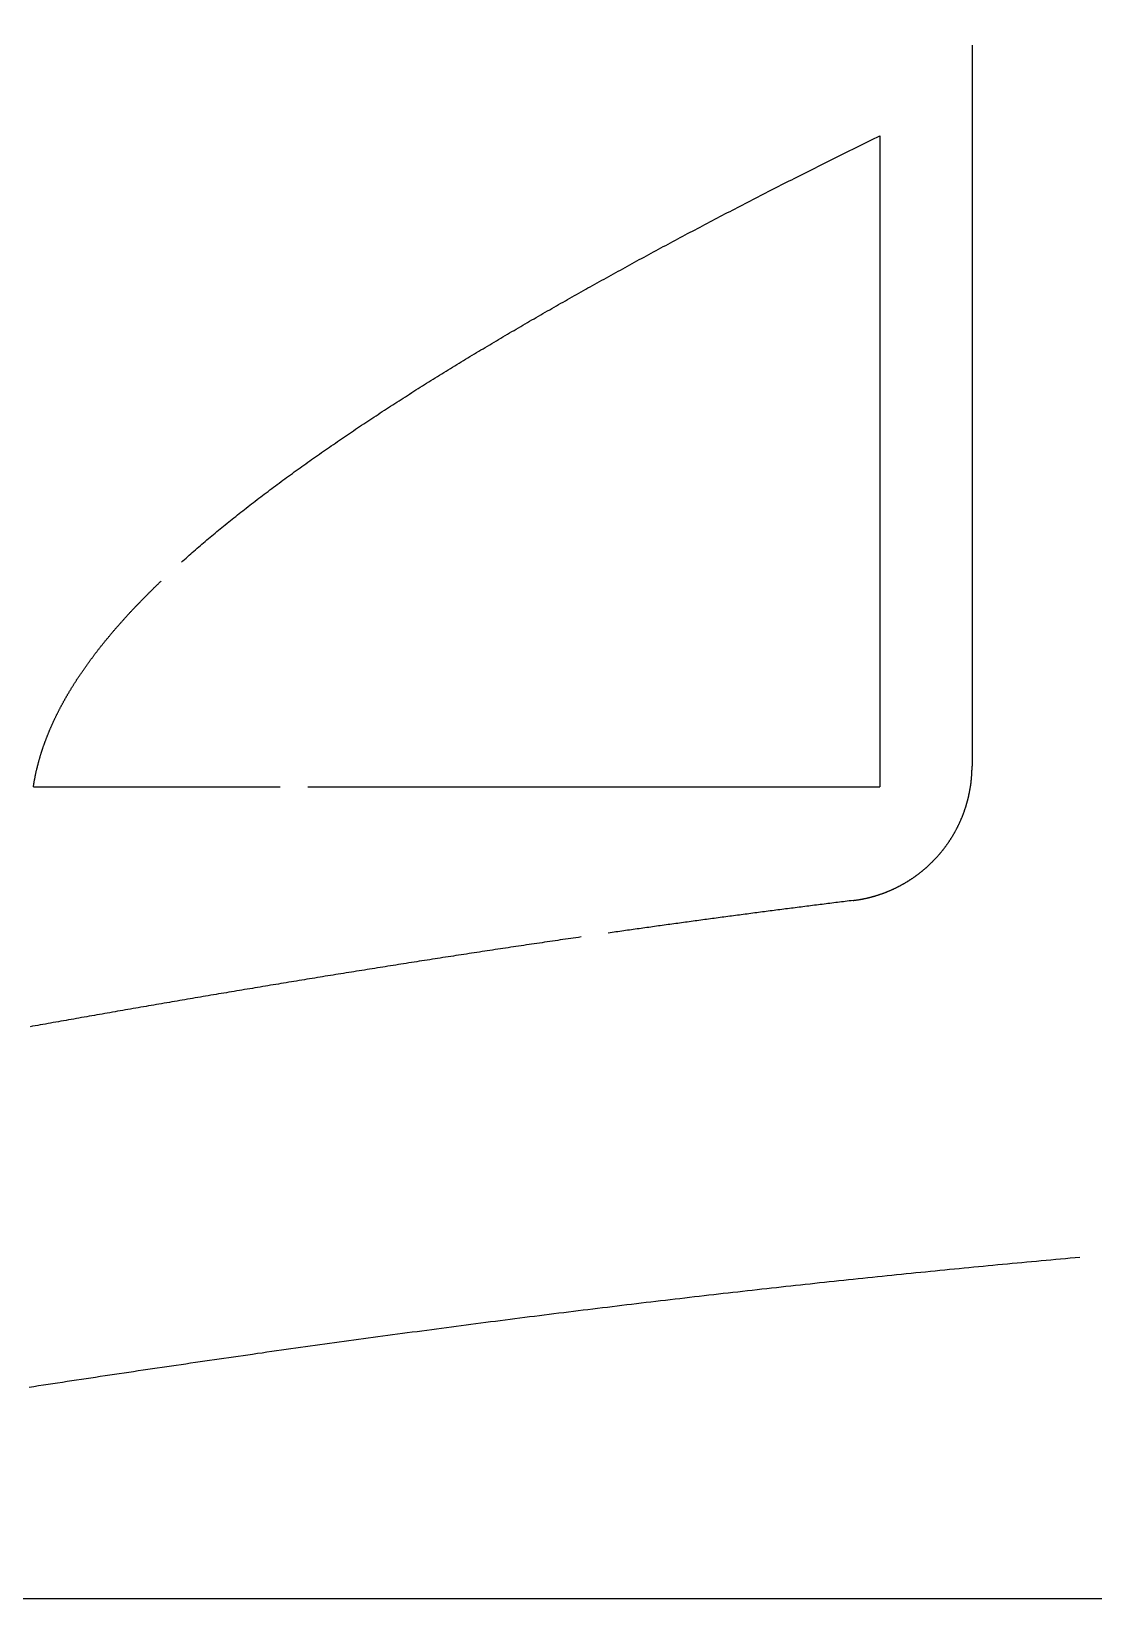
# Model space of a CAD drawing. Extents: x -234 to 666, y 203 to 303.
# Drawn here: x 230.7 to 269.4, y 203.5 to 260.6 of the extents above; entities that cross this region are included whole.
import ezdxf

# ---------------------------------------------------------------- set-up
doc = ezdxf.new("R2010")
doc.units = 0
doc.layers.get('0').update_dxf_attribs({"linetype": 'CONTINUOUS'})
doc.layers.add('90X10', color=1, linetype='CONTINUOUS')

msp = doc.modelspace()

# ---------------------------------------------------------------- linework, layer by layer
for p, q in [((265.01156, 260.13098), (265.01156, 233.84606)), ((261.64703, 256.8168), (261.64703, 233.08236)), ((230.80141, 233.08236), (239.80141, 233.08236)), ((240.80141, 233.08236), (261.64703, 233.08236))]:
    msp.add_line(p, q)
for points in [[(236.196, 241.276, 0), (236.253, 241.326, 0), (236.309, 241.377, 0), (236.366, 241.428, 0), (236.423, 241.478, 0), (236.48, 241.529, 0), (236.538, 241.58, 0), (236.595, 241.631, 0), (236.653, 241.681, 0), (236.712, 241.732, 0), (236.77, 241.783, 0), (236.829, 241.833, 0), (236.888, 241.884, 0), (236.947, 241.935, 0), (237.006, 241.986, 0), (237.066, 242.036, 0), (237.126, 242.087, 0), (237.186, 242.138, 0), (237.246, 242.188, 0), (237.306, 242.239, 0), (237.367, 242.29, 0), (237.428, 242.341, 0), (237.489, 242.391, 0), (237.551, 242.442, 0), (237.612, 242.493, 0), (237.674, 242.543, 0), (237.736, 242.594, 0), (237.798, 242.645, 0), (237.861, 242.696, 0), (237.923, 242.746, 0), (237.986, 242.797, 0), (238.049, 242.848, 0), (238.113, 242.898, 0), (238.176, 242.949, 0), (238.24, 243, 0), (238.304, 243.05, 0), (238.368, 243.101, 0), (238.432, 243.152, 0), (238.497, 243.202, 0), (238.561, 243.253, 0), (238.626, 243.304, 0), (238.691, 243.354, 0), (238.757, 243.405, 0), (238.822, 243.456, 0), (238.888, 243.506, 0), (238.954, 243.557, 0), (239.02, 243.607, 0), (239.086, 243.658, 0), (239.153, 243.709, 0), (239.219, 243.759, 0), (239.286, 243.81, 0), (239.353, 243.86, 0), (239.42, 243.911, 0), (239.488, 243.961, 0), (239.555, 244.012, 0), (239.623, 244.062, 0), (239.691, 244.113, 0), (239.759, 244.164, 0), (239.827, 244.214, 0), (239.896, 244.264, 0), (239.964, 244.315, 0), (240.033, 244.365, 0), (240.102, 244.416, 0), (240.171, 244.466, 0), (240.241, 244.517, 0), (240.31, 244.567, 0), (240.38, 244.617, 0), (240.45, 244.668, 0), (240.52, 244.718, 0), (240.59, 244.769, 0), (240.66, 244.819, 0), (240.731, 244.869, 0), (240.801, 244.92, 0), (240.872, 244.97, 0), (240.943, 245.02, 0), (241.014, 245.07, 0), (241.085, 245.121, 0), (241.157, 245.171, 0), (241.229, 245.221, 0), (241.3, 245.271, 0), (241.372, 245.321, 0), (241.444, 245.372, 0), (241.516, 245.422, 0), (241.589, 245.472, 0), (241.661, 245.522, 0), (241.734, 245.572, 0), (241.807, 245.622, 0), (241.88, 245.672, 0), (241.953, 245.722, 0), (242.026, 245.772, 0), (242.099, 245.822, 0), (242.173, 245.872, 0), (242.246, 245.922, 0), (242.32, 245.972, 0), (242.394, 246.022, 0), (242.468, 246.072, 0), (242.542, 246.122, 0), (242.617, 246.171, 0), (242.691, 246.221, 0), (242.766, 246.271, 0), (242.84, 246.321, 0), (242.915, 246.37, 0), (242.99, 246.42, 0), (243.065, 246.47, 0), (243.14, 246.52, 0), (243.216, 246.569, 0), (243.291, 246.619, 0), (243.367, 246.668, 0), (243.442, 246.718, 0), (243.518, 246.768, 0), (243.594, 246.817, 0), (243.67, 246.867, 0), (243.746, 246.916, 0), (243.823, 246.965, 0), (243.899, 247.015, 0), (243.975, 247.064, 0), (244.052, 247.114, 0), (244.129, 247.163, 0), (244.206, 247.212, 0), (244.282, 247.262, 0), (244.359, 247.311, 0), (244.437, 247.36, 0), (244.514, 247.409, 0), (244.591, 247.458, 0), (244.669, 247.507, 0), (244.746, 247.557, 0), (244.824, 247.606, 0), (244.902, 247.655, 0), (244.979, 247.704, 0), (245.057, 247.753, 0), (245.135, 247.802, 0), (245.213, 247.85, 0), (245.292, 247.899, 0), (245.37, 247.948, 0), (245.448, 247.997, 0), (245.527, 248.046, 0), (245.605, 248.095, 0), (245.684, 248.143, 0), (245.763, 248.192, 0), (245.841, 248.241, 0), (245.92, 248.289, 0), (245.999, 248.338, 0), (246.078, 248.386, 0), (246.158, 248.435, 0), (246.237, 248.483, 0), (246.316, 248.532, 0), (246.395, 248.58, 0), (246.475, 248.628, 0), (246.554, 248.677, 0), (246.634, 248.725, 0), (246.714, 248.773, 0), (246.793, 248.822, 0), (246.873, 248.87, 0), (246.953, 248.918, 0), (247.033, 248.966, 0), (247.113, 249.014, 0), (247.193, 249.062, 0), (247.273, 249.11, 0), (247.353, 249.158, 0), (247.433, 249.206, 0), (247.514, 249.254, 0), (247.594, 249.302, 0), (247.675, 249.349, 0), (247.755, 249.397, 0), (247.836, 249.445, 0), (247.916, 249.492, 0), (247.997, 249.54, 0), (248.077, 249.588, 0), (248.158, 249.635, 0), (248.239, 249.683, 0), (248.32, 249.73, 0), (248.401, 249.778, 0), (248.481, 249.825, 0), (248.562, 249.872, 0), (248.643, 249.919, 0), (248.724, 249.967, 0), (248.806, 250.014, 0), (248.887, 250.061, 0), (248.968, 250.108, 0), (249.049, 250.155, 0), (249.13, 250.202, 0), (249.212, 250.249, 0), (249.293, 250.296, 0), (249.374, 250.343, 0), (249.456, 250.39, 0), (249.537, 250.437, 0), (249.618, 250.483, 0), (249.7, 250.53, 0), (249.781, 250.577, 0), (249.863, 250.623, 0), (249.944, 250.67, 0), (250.026, 250.716, 0), (250.107, 250.763, 0), (250.189, 250.809, 0), (250.271, 250.855, 0), (250.353, 250.902, 0), (250.435, 250.948, 0), (250.517, 250.995, 0), (250.599, 251.041, 0), (250.682, 251.088, 0), (250.765, 251.134, 0), (250.847, 251.181, 0), (250.93, 251.228, 0), (251.014, 251.274, 0), (251.097, 251.321, 0), (251.18, 251.368, 0), (251.264, 251.414, 0), (251.348, 251.461, 0), (251.432, 251.508, 0), (251.516, 251.555, 0), (251.6, 251.602, 0), (251.685, 251.649, 0), (251.769, 251.695, 0), (251.854, 251.742, 0), (251.939, 251.789, 0), (252.024, 251.836, 0), (252.109, 251.883, 0), (252.195, 251.93, 0), (252.28, 251.977, 0), (252.366, 252.025, 0), (252.452, 252.072, 0), (252.538, 252.119, 0), (252.624, 252.166, 0), (252.71, 252.213, 0), (252.797, 252.26, 0), (252.883, 252.308, 0), (252.97, 252.355, 0), (253.057, 252.402, 0), (253.144, 252.449, 0), (253.231, 252.497, 0), (253.319, 252.544, 0), (253.406, 252.591, 0), (253.494, 252.639, 0), (253.582, 252.686, 0), (253.67, 252.734, 0), (253.758, 252.781, 0), (253.846, 252.828, 0), (253.934, 252.876, 0), (254.023, 252.923, 0), (254.112, 252.971, 0), (254.201, 253.019, 0), (254.29, 253.066, 0), (254.379, 253.114, 0), (254.468, 253.161, 0), (254.557, 253.209, 0), (254.647, 253.257, 0), (254.737, 253.304, 0), (254.826, 253.352, 0), (254.916, 253.4, 0), (255.007, 253.447, 0), (255.097, 253.495, 0), (255.187, 253.543, 0), (255.278, 253.591, 0), (255.369, 253.638, 0), (255.459, 253.686, 0), (255.55, 253.734, 0), (255.642, 253.782, 0), (255.733, 253.83, 0), (255.824, 253.877, 0), (255.916, 253.925, 0), (256.007, 253.973, 0), (256.099, 254.021, 0), (256.191, 254.069, 0), (256.283, 254.117, 0), (256.376, 254.165, 0), (256.468, 254.213, 0), (256.56, 254.261, 0), (256.653, 254.309, 0), (256.746, 254.357, 0), (256.839, 254.405, 0), (256.932, 254.453, 0), (257.025, 254.501, 0), (257.118, 254.549, 0), (257.212, 254.597, 0), (257.305, 254.645, 0), (257.399, 254.693, 0), (257.493, 254.741, 0), (257.587, 254.789, 0), (257.681, 254.838, 0), (257.775, 254.886, 0), (257.869, 254.934, 0), (257.964, 254.982, 0), (258.059, 255.03, 0), (258.153, 255.078, 0), (258.248, 255.127, 0), (258.343, 255.175, 0), (258.438, 255.223, 0), (258.534, 255.271, 0), (258.629, 255.319, 0), (258.725, 255.368, 0), (258.82, 255.416, 0), (258.916, 255.464, 0), (259.012, 255.512, 0), (259.108, 255.561, 0), (259.204, 255.609, 0), (259.3, 255.657, 0), (259.397, 255.705, 0), (259.493, 255.754, 0), (259.59, 255.802, 0), (259.687, 255.85, 0), (259.783, 255.898, 0), (259.881, 255.947, 0), (259.978, 255.995, 0), (260.075, 256.043, 0), (260.172, 256.092, 0), (260.27, 256.14, 0), (260.367, 256.188, 0), (260.465, 256.237, 0), (260.563, 256.285, 0), (260.661, 256.333, 0), (260.759, 256.382, 0), (260.857, 256.43, 0), (260.956, 256.478, 0), (261.054, 256.527, 0), (261.153, 256.575, 0), (261.251, 256.623, 0), (261.35, 256.672, 0), (261.449, 256.72, 0), (261.548, 256.768, 0), (261.647, 256.817, 0)], [(230.801, 233.082, 0), (230.804, 233.101, 0), (230.808, 233.121, 0), (230.811, 233.14, 0), (230.814, 233.159, 0), (230.817, 233.178, 0), (230.82, 233.197, 0), (230.823, 233.217, 0), (230.826, 233.236, 0), (230.83, 233.255, 0), (230.833, 233.274, 0), (230.837, 233.294, 0), (230.84, 233.313, 0), (230.844, 233.332, 0), (230.847, 233.351, 0), (230.851, 233.371, 0), (230.854, 233.39, 0), (230.858, 233.409, 0), (230.862, 233.428, 0), (230.866, 233.447, 0), (230.869, 233.466, 0), (230.873, 233.486, 0), (230.877, 233.505, 0), (230.881, 233.524, 0), (230.885, 233.543, 0), (230.889, 233.562, 0), (230.893, 233.581, 0), (230.898, 233.6, 0), (230.902, 233.62, 0), (230.906, 233.639, 0), (230.91, 233.658, 0), (230.915, 233.677, 0), (230.919, 233.696, 0), (230.924, 233.715, 0), (230.928, 233.734, 0), (230.933, 233.753, 0), (230.937, 233.772, 0), (230.942, 233.791, 0), (230.947, 233.81, 0), (230.951, 233.829, 0), (230.956, 233.848, 0), (230.961, 233.867, 0), (230.966, 233.886, 0), (230.971, 233.905, 0), (230.976, 233.924, 0), (230.981, 233.943, 0), (230.986, 233.962, 0), (230.991, 233.981, 0), (230.996, 234, 0), (231.001, 234.019, 0), (231.006, 234.038, 0), (231.012, 234.057, 0), (231.017, 234.076, 0), (231.022, 234.095, 0), (231.028, 234.114, 0), (231.033, 234.133, 0), (231.039, 234.152, 0), (231.044, 234.171, 0), (231.05, 234.19, 0), (231.055, 234.209, 0), (231.061, 234.228, 0), (231.067, 234.246, 0), (231.073, 234.265, 0), (231.078, 234.284, 0), (231.084, 234.303, 0), (231.09, 234.322, 0), (231.096, 234.34, 0), (231.102, 234.359, 0), (231.108, 234.378, 0), (231.114, 234.397, 0), (231.12, 234.415, 0), (231.126, 234.434, 0), (231.133, 234.453, 0), (231.139, 234.472, 0), (231.145, 234.49, 0), (231.151, 234.509, 0), (231.158, 234.528, 0), (231.164, 234.546, 0), (231.17, 234.565, 0), (231.177, 234.583, 0), (231.183, 234.602, 0), (231.19, 234.621, 0), (231.197, 234.639, 0), (231.203, 234.658, 0), (231.21, 234.676, 0), (231.217, 234.695, 0), (231.223, 234.713, 0), (231.23, 234.732, 0), (231.237, 234.75, 0), (231.244, 234.769, 0), (231.251, 234.787, 0), (231.258, 234.805, 0), (231.265, 234.824, 0), (231.272, 234.842, 0), (231.279, 234.861, 0), (231.286, 234.879, 0), (231.293, 234.897, 0), (231.3, 234.916, 0), (231.307, 234.934, 0), (231.314, 234.952, 0), (231.322, 234.97, 0), (231.329, 234.989, 0), (231.336, 235.007, 0), (231.344, 235.025, 0), (231.351, 235.043, 0), (231.359, 235.062, 0), (231.366, 235.08, 0), (231.374, 235.098, 0), (231.381, 235.116, 0), (231.389, 235.134, 0), (231.396, 235.152, 0), (231.404, 235.171, 0), (231.412, 235.189, 0), (231.419, 235.207, 0), (231.427, 235.225, 0), (231.435, 235.243, 0), (231.443, 235.261, 0), (231.451, 235.279, 0), (231.459, 235.297, 0), (231.467, 235.315, 0), (231.475, 235.333, 0), (231.483, 235.351, 0), (231.491, 235.369, 0), (231.499, 235.387, 0), (231.507, 235.405, 0), (231.515, 235.423, 0), (231.523, 235.44, 0), (231.531, 235.458, 0), (231.54, 235.476, 0), (231.548, 235.494, 0), (231.556, 235.512, 0), (231.565, 235.53, 0), (231.573, 235.547, 0), (231.581, 235.565, 0), (231.59, 235.583, 0), (231.598, 235.601, 0), (231.607, 235.618, 0), (231.615, 235.636, 0), (231.624, 235.654, 0), (231.633, 235.672, 0), (231.641, 235.689, 0), (231.65, 235.707, 0), (231.659, 235.725, 0), (231.667, 235.742, 0), (231.676, 235.76, 0), (231.685, 235.777, 0), (231.694, 235.795, 0), (231.703, 235.812, 0), (231.712, 235.83, 0), (231.721, 235.848, 0), (231.73, 235.865, 0), (231.739, 235.883, 0), (231.748, 235.9, 0), (231.757, 235.918, 0), (231.766, 235.935, 0), (231.775, 235.952, 0), (231.784, 235.97, 0), (231.793, 235.987, 0), (231.802, 236.005, 0), (231.811, 236.022, 0), (231.821, 236.039, 0), (231.83, 236.057, 0), (231.839, 236.074, 0), (231.849, 236.091, 0), (231.858, 236.109, 0), (231.867, 236.126, 0), (231.877, 236.143, 0), (231.886, 236.16, 0), (231.896, 236.178, 0), (231.905, 236.195, 0), (231.915, 236.212, 0), (231.924, 236.229, 0), (231.934, 236.246, 0), (231.944, 236.264, 0), (231.953, 236.281, 0), (231.963, 236.298, 0), (231.973, 236.315, 0), (231.982, 236.332, 0), (231.992, 236.349, 0), (232.002, 236.366, 0), (232.012, 236.383, 0), (232.022, 236.4, 0), (232.032, 236.417, 0), (232.041, 236.434, 0), (232.051, 236.451, 0), (232.061, 236.468, 0), (232.071, 236.485, 0), (232.082, 236.502, 0), (232.092, 236.519, 0), (232.102, 236.537, 0), (232.112, 236.554, 0), (232.122, 236.571, 0), (232.133, 236.588, 0), (232.143, 236.605, 0), (232.153, 236.622, 0), (232.164, 236.639, 0), (232.174, 236.656, 0), (232.184, 236.673, 0), (232.195, 236.691, 0), (232.206, 236.708, 0), (232.216, 236.725, 0), (232.227, 236.742, 0), (232.237, 236.759, 0), (232.248, 236.776, 0), (232.259, 236.794, 0), (232.27, 236.811, 0), (232.281, 236.828, 0), (232.291, 236.845, 0), (232.302, 236.862, 0), (232.313, 236.88, 0), (232.324, 236.897, 0), (232.335, 236.914, 0), (232.346, 236.931, 0), (232.358, 236.948, 0), (232.369, 236.966, 0), (232.38, 236.983, 0), (232.391, 237, 0), (232.402, 237.017, 0), (232.414, 237.035, 0), (232.425, 237.052, 0), (232.436, 237.069, 0), (232.448, 237.087, 0), (232.459, 237.104, 0), (232.471, 237.121, 0), (232.482, 237.139, 0), (232.494, 237.156, 0), (232.506, 237.173, 0), (232.517, 237.191, 0), (232.529, 237.208, 0), (232.541, 237.225, 0), (232.553, 237.243, 0), (232.565, 237.26, 0), (232.576, 237.277, 0), (232.588, 237.295, 0), (232.6, 237.312, 0), (232.612, 237.33, 0), (232.624, 237.347, 0), (232.636, 237.364, 0), (232.649, 237.382, 0), (232.661, 237.399, 0), (232.673, 237.417, 0), (232.685, 237.434, 0), (232.697, 237.452, 0), (232.71, 237.469, 0), (232.722, 237.486, 0), (232.735, 237.504, 0), (232.747, 237.521, 0), (232.76, 237.539, 0), (232.772, 237.556, 0), (232.785, 237.574, 0), (232.797, 237.591, 0), (232.81, 237.609, 0), (232.823, 237.626, 0), (232.835, 237.644, 0), (232.848, 237.661, 0), (232.861, 237.679, 0), (232.874, 237.697, 0), (232.887, 237.714, 0), (232.9, 237.732, 0), (232.913, 237.749, 0), (232.926, 237.767, 0), (232.939, 237.784, 0), (232.952, 237.802, 0), (232.965, 237.82, 0), (232.978, 237.837, 0), (232.992, 237.855, 0), (233.005, 237.873, 0), (233.018, 237.89, 0), (233.032, 237.908, 0), (233.045, 237.926, 0), (233.058, 237.943, 0), (233.072, 237.961, 0), (233.085, 237.979, 0), (233.099, 237.996, 0), (233.113, 238.014, 0), (233.126, 238.032, 0), (233.14, 238.049, 0), (233.154, 238.067, 0), (233.168, 238.085, 0), (233.181, 238.103, 0), (233.195, 238.12, 0), (233.209, 238.138, 0), (233.223, 238.156, 0), (233.237, 238.174, 0), (233.251, 238.191, 0), (233.265, 238.209, 0), (233.279, 238.227, 0), (233.293, 238.245, 0), (233.308, 238.262, 0), (233.322, 238.28, 0), (233.336, 238.298, 0), (233.351, 238.316, 0), (233.365, 238.334, 0), (233.379, 238.352, 0), (233.394, 238.369, 0), (233.408, 238.387, 0), (233.423, 238.405, 0), (233.437, 238.423, 0), (233.452, 238.441, 0), (233.467, 238.459, 0), (233.481, 238.477, 0), (233.496, 238.495, 0), (233.511, 238.513, 0), (233.526, 238.531, 0), (233.541, 238.549, 0), (233.556, 238.566, 0), (233.571, 238.584, 0), (233.586, 238.602, 0), (233.601, 238.62, 0), (233.616, 238.638, 0), (233.631, 238.656, 0), (233.646, 238.674, 0), (233.661, 238.692, 0), (233.677, 238.71, 0), (233.692, 238.728, 0), (233.707, 238.746, 0), (233.723, 238.764, 0), (233.738, 238.782, 0), (233.754, 238.801, 0), (233.769, 238.819, 0), (233.785, 238.837, 0), (233.8, 238.855, 0), (233.816, 238.873, 0), (233.832, 238.891, 0), (233.847, 238.909, 0), (233.863, 238.927, 0), (233.879, 238.945, 0), (233.895, 238.963, 0), (233.911, 238.982, 0), (233.927, 239, 0), (233.943, 239.018, 0), (233.959, 239.036, 0), (233.975, 239.054, 0), (233.991, 239.072, 0), (234.007, 239.091, 0), (234.023, 239.109, 0), (234.04, 239.127, 0), (234.056, 239.145, 0), (234.072, 239.164, 0), (234.089, 239.182, 0), (234.105, 239.2, 0), (234.122, 239.218, 0), (234.138, 239.237, 0), (234.155, 239.255, 0), (234.171, 239.273, 0), (234.188, 239.291, 0), (234.205, 239.31, 0), (234.221, 239.328, 0), (234.238, 239.346, 0), (234.255, 239.365, 0), (234.272, 239.383, 0), (234.289, 239.401, 0), (234.306, 239.42, 0), (234.323, 239.438, 0), (234.34, 239.456, 0), (234.357, 239.475, 0), (234.374, 239.493, 0), (234.391, 239.512, 0), (234.408, 239.53, 0), (234.426, 239.548, 0), (234.443, 239.567, 0), (234.46, 239.585, 0), (234.478, 239.604, 0), (234.495, 239.622, 0), (234.513, 239.641, 0), (234.53, 239.659, 0), (234.548, 239.678, 0), (234.565, 239.696, 0), (234.583, 239.715, 0), (234.601, 239.733, 0), (234.619, 239.752, 0), (234.636, 239.77, 0), (234.654, 239.789, 0), (234.672, 239.807, 0), (234.69, 239.826, 0), (234.708, 239.844, 0), (234.726, 239.863, 0), (234.744, 239.882, 0), (234.762, 239.9, 0), (234.78, 239.919, 0), (234.798, 239.937, 0), (234.817, 239.956, 0), (234.835, 239.975, 0), (234.853, 239.993, 0), (234.872, 240.012, 0), (234.89, 240.031, 0), (234.909, 240.049, 0), (234.927, 240.068, 0), (234.946, 240.087, 0), (234.964, 240.105, 0), (234.983, 240.124, 0), (235.002, 240.143, 0), (235.02, 240.162, 0), (235.039, 240.18, 0), (235.058, 240.199, 0), (235.077, 240.218, 0), (235.096, 240.237, 0), (235.115, 240.255, 0), (235.134, 240.274, 0), (235.153, 240.293, 0), (235.172, 240.312, 0), (235.191, 240.331, 0), (235.21, 240.349, 0), (235.229, 240.368, 0), (235.249, 240.387, 0), (235.268, 240.406, 0), (235.287, 240.425, 0), (235.307, 240.444, 0), (235.326, 240.463, 0), (235.346, 240.482, 0), (235.365, 240.5, 0), (235.385, 240.519, 0), (235.404, 240.538, 0), (235.424, 240.557, 0), (235.444, 240.576, 0), (235.464, 240.595, 0)], [(260.674, 228.943, 0), (260.691, 228.945, 0), (260.708, 228.947, 0), (260.726, 228.95, 0), (260.743, 228.952, 0), (260.76, 228.954, 0), (260.777, 228.957, 0), (260.794, 228.959, 0), (260.811, 228.962, 0), (260.828, 228.964, 0), (260.845, 228.967, 0), (260.862, 228.97, 0), (260.879, 228.973, 0), (260.896, 228.975, 0), (260.913, 228.978, 0), (260.93, 228.981, 0), (260.947, 228.984, 0), (260.964, 228.987, 0), (260.981, 228.991, 0), (260.998, 228.994, 0), (261.015, 228.997, 0), (261.032, 229, 0), (261.049, 229.004, 0), (261.066, 229.007, 0), (261.083, 229.011, 0), (261.1, 229.014, 0), (261.116, 229.018, 0), (261.133, 229.021, 0), (261.15, 229.025, 0), (261.167, 229.029, 0), (261.184, 229.033, 0), (261.2, 229.037, 0), (261.217, 229.041, 0), (261.234, 229.045, 0), (261.251, 229.049, 0), (261.267, 229.053, 0), (261.284, 229.057, 0), (261.301, 229.061, 0), (261.317, 229.066, 0), (261.334, 229.07, 0), (261.351, 229.075, 0), (261.367, 229.079, 0), (261.384, 229.084, 0), (261.401, 229.088, 0), (261.417, 229.093, 0), (261.434, 229.098, 0), (261.45, 229.102, 0), (261.467, 229.107, 0), (261.483, 229.112, 0), (261.5, 229.117, 0), (261.516, 229.122, 0), (261.533, 229.127, 0), (261.549, 229.132, 0), (261.565, 229.137, 0), (261.582, 229.143, 0), (261.598, 229.148, 0), (261.615, 229.153, 0), (261.631, 229.159, 0), (261.647, 229.164, 0), (261.664, 229.17, 0), (261.68, 229.175, 0), (261.696, 229.181, 0), (261.712, 229.187, 0), (261.729, 229.192, 0), (261.745, 229.198, 0), (261.761, 229.204, 0), (261.777, 229.21, 0), (261.793, 229.216, 0), (261.809, 229.222, 0), (261.825, 229.228, 0), (261.842, 229.234, 0), (261.858, 229.24, 0), (261.874, 229.246, 0), (261.89, 229.253, 0), (261.906, 229.259, 0), (261.922, 229.266, 0), (261.938, 229.272, 0), (261.954, 229.279, 0), (261.969, 229.285, 0), (261.985, 229.292, 0), (262.001, 229.299, 0), (262.017, 229.305, 0), (262.033, 229.312, 0), (262.049, 229.319, 0), (262.064, 229.326, 0), (262.08, 229.333, 0), (262.096, 229.34, 0), (262.112, 229.347, 0), (262.127, 229.354, 0), (262.143, 229.361, 0), (262.159, 229.369, 0), (262.174, 229.376, 0), (262.19, 229.383, 0), (262.205, 229.391, 0), (262.221, 229.398, 0), (262.236, 229.406, 0), (262.252, 229.413, 0), (262.267, 229.421, 0), (262.283, 229.429, 0), (262.298, 229.436, 0), (262.314, 229.444, 0), (262.329, 229.452, 0), (262.344, 229.46, 0), (262.36, 229.468, 0), (262.375, 229.476, 0), (262.39, 229.484, 0), (262.405, 229.492, 0), (262.421, 229.5, 0), (262.436, 229.509, 0), (262.451, 229.517, 0), (262.466, 229.525, 0), (262.481, 229.534, 0), (262.496, 229.542, 0), (262.511, 229.551, 0), (262.526, 229.559, 0), (262.541, 229.568, 0), (262.556, 229.576, 0), (262.571, 229.585, 0), (262.586, 229.594, 0), (262.601, 229.603, 0), (262.616, 229.612, 0), (262.631, 229.621, 0), (262.645, 229.63, 0), (262.66, 229.639, 0), (262.675, 229.648, 0), (262.689, 229.657, 0), (262.704, 229.666, 0), (262.719, 229.675, 0), (262.733, 229.684, 0), (262.748, 229.694, 0), (262.762, 229.703, 0), (262.777, 229.712, 0), (262.791, 229.722, 0), (262.805, 229.731, 0), (262.82, 229.741, 0), (262.834, 229.751, 0), (262.848, 229.76, 0), (262.863, 229.77, 0), (262.877, 229.78, 0), (262.891, 229.79, 0), (262.905, 229.799, 0), (262.919, 229.809, 0), (262.933, 229.819, 0), (262.947, 229.829, 0), (262.961, 229.839, 0), (262.975, 229.849, 0), (262.989, 229.86, 0), (263.003, 229.87, 0), (263.017, 229.88, 0), (263.031, 229.89, 0), (263.044, 229.901, 0), (263.058, 229.911, 0), (263.072, 229.921, 0), (263.085, 229.932, 0), (263.099, 229.942, 0), (263.113, 229.953, 0), (263.126, 229.964, 0), (263.14, 229.974, 0), (263.153, 229.985, 0), (263.167, 229.996, 0), (263.18, 230.007, 0), (263.193, 230.017, 0), (263.207, 230.028, 0), (263.22, 230.039, 0), (263.233, 230.05, 0), (263.246, 230.061, 0), (263.26, 230.072, 0), (263.273, 230.084, 0), (263.286, 230.095, 0), (263.299, 230.106, 0), (263.312, 230.117, 0), (263.325, 230.129, 0), (263.338, 230.14, 0), (263.351, 230.151, 0), (263.363, 230.163, 0), (263.376, 230.174, 0), (263.389, 230.186, 0), (263.402, 230.197, 0), (263.414, 230.209, 0), (263.427, 230.221, 0), (263.44, 230.232, 0), (263.452, 230.244, 0), (263.465, 230.256, 0), (263.477, 230.268, 0), (263.49, 230.28, 0), (263.502, 230.292, 0), (263.515, 230.304, 0), (263.527, 230.316, 0), (263.539, 230.328, 0), (263.551, 230.34, 0), (263.564, 230.352, 0), (263.576, 230.364, 0), (263.588, 230.376, 0), (263.6, 230.389, 0), (263.612, 230.401, 0), (263.624, 230.413, 0), (263.636, 230.426, 0), (263.648, 230.438, 0), (263.66, 230.451, 0), (263.672, 230.463, 0), (263.683, 230.476, 0), (263.695, 230.488, 0), (263.707, 230.501, 0), (263.718, 230.514, 0), (263.73, 230.527, 0), (263.742, 230.539, 0), (263.753, 230.552, 0), (263.765, 230.565, 0), (263.776, 230.578, 0), (263.787, 230.591, 0), (263.799, 230.604, 0), (263.81, 230.617, 0), (263.821, 230.63, 0), (263.833, 230.643, 0), (263.844, 230.656, 0), (263.855, 230.67, 0), (263.866, 230.683, 0), (263.877, 230.696, 0), (263.888, 230.709, 0), (263.899, 230.723, 0), (263.91, 230.736, 0), (263.921, 230.75, 0), (263.931, 230.763, 0), (263.942, 230.777, 0), (263.953, 230.79, 0), (263.964, 230.804, 0), (263.974, 230.817, 0), (263.985, 230.831, 0), (263.995, 230.845, 0), (264.006, 230.859, 0), (264.016, 230.872, 0), (264.027, 230.886, 0), (264.037, 230.9, 0), (264.047, 230.914, 0), (264.057, 230.928, 0), (264.068, 230.942, 0), (264.078, 230.956, 0), (264.088, 230.97, 0), (264.098, 230.984, 0), (264.108, 230.998, 0), (264.118, 231.012, 0), (264.128, 231.026, 0), (264.137, 231.04, 0), (264.147, 231.055, 0), (264.157, 231.069, 0), (264.167, 231.083, 0), (264.176, 231.097, 0), (264.186, 231.112, 0), (264.195, 231.126, 0), (264.205, 231.141, 0), (264.214, 231.155, 0), (264.224, 231.169, 0), (264.233, 231.184, 0), (264.242, 231.198, 0), (264.251, 231.213, 0), (264.261, 231.228, 0), (264.27, 231.242, 0), (264.279, 231.257, 0), (264.288, 231.272, 0), (264.297, 231.286, 0), (264.306, 231.301, 0), (264.314, 231.316, 0), (264.323, 231.331, 0), (264.332, 231.346, 0), (264.341, 231.36, 0), (264.349, 231.375, 0), (264.358, 231.39, 0), (264.366, 231.405, 0), (264.375, 231.42, 0), (264.383, 231.435, 0), (264.392, 231.45, 0), (264.4, 231.465, 0), (264.408, 231.481, 0), (264.417, 231.496, 0), (264.425, 231.511, 0), (264.433, 231.526, 0), (264.441, 231.541, 0), (264.449, 231.557, 0), (264.457, 231.572, 0), (264.465, 231.587, 0), (264.473, 231.602, 0), (264.48, 231.618, 0), (264.488, 231.633, 0), (264.496, 231.649, 0), (264.504, 231.664, 0), (264.511, 231.68, 0), (264.519, 231.695, 0), (264.526, 231.711, 0), (264.534, 231.726, 0), (264.541, 231.742, 0), (264.548, 231.757, 0), (264.556, 231.773, 0), (264.563, 231.789, 0), (264.57, 231.804, 0), (264.577, 231.82, 0), (264.584, 231.836, 0), (264.591, 231.852, 0), (264.598, 231.867, 0), (264.605, 231.883, 0), (264.612, 231.899, 0), (264.618, 231.915, 0), (264.625, 231.931, 0), (264.632, 231.947, 0), (264.638, 231.963, 0), (264.645, 231.979, 0), (264.651, 231.995, 0), (264.658, 232.011, 0), (264.664, 232.027, 0), (264.671, 232.043, 0), (264.677, 232.059, 0), (264.683, 232.075, 0), (264.689, 232.091, 0), (264.695, 232.107, 0), (264.701, 232.123, 0), (264.707, 232.14, 0), (264.713, 232.156, 0), (264.719, 232.172, 0), (264.725, 232.188, 0), (264.731, 232.205, 0), (264.737, 232.221, 0), (264.742, 232.237, 0), (264.748, 232.254, 0), (264.753, 232.27, 0), (264.759, 232.286, 0), (264.764, 232.303, 0), (264.77, 232.319, 0), (264.775, 232.336, 0), (264.78, 232.352, 0), (264.785, 232.369, 0), (264.791, 232.385, 0), (264.796, 232.402, 0), (264.801, 232.418, 0), (264.806, 232.435, 0), (264.811, 232.451, 0), (264.815, 232.468, 0), (264.82, 232.484, 0), (264.825, 232.501, 0), (264.83, 232.517, 0), (264.834, 232.534, 0), (264.839, 232.551, 0), (264.843, 232.567, 0), (264.848, 232.584, 0), (264.852, 232.601, 0), (264.856, 232.617, 0), (264.861, 232.634, 0), (264.865, 232.651, 0), (264.869, 232.668, 0), (264.873, 232.684, 0), (264.877, 232.701, 0), (264.881, 232.718, 0), (264.885, 232.735, 0), (264.889, 232.751, 0), (264.893, 232.768, 0), (264.896, 232.785, 0), (264.9, 232.802, 0), (264.904, 232.819, 0), (264.907, 232.836, 0), (264.911, 232.853, 0), (264.914, 232.869, 0), (264.917, 232.886, 0), (264.921, 232.903, 0), (264.924, 232.92, 0), (264.927, 232.937, 0), (264.93, 232.954, 0), (264.933, 232.971, 0), (264.936, 232.988, 0), (264.939, 233.005, 0), (264.942, 233.022, 0), (264.945, 233.039, 0), (264.948, 233.056, 0), (264.951, 233.073, 0), (264.953, 233.09, 0), (264.956, 233.107, 0), (264.959, 233.124, 0), (264.961, 233.141, 0), (264.963, 233.158, 0), (264.966, 233.175, 0), (264.968, 233.192, 0), (264.97, 233.209, 0), (264.973, 233.226, 0), (264.975, 233.244, 0), (264.977, 233.261, 0), (264.979, 233.278, 0), (264.981, 233.295, 0), (264.983, 233.312, 0), (264.984, 233.329, 0), (264.986, 233.346, 0), (264.988, 233.364, 0), (264.99, 233.381, 0), (264.991, 233.398, 0), (264.993, 233.415, 0), (264.994, 233.432, 0), (264.996, 233.449, 0), (264.997, 233.467, 0), (264.998, 233.484, 0), (264.999, 233.501, 0), (265.001, 233.518, 0), (265.002, 233.535, 0), (265.003, 233.553, 0), (265.004, 233.57, 0), (265.005, 233.587, 0), (265.006, 233.604, 0), (265.006, 233.622, 0), (265.007, 233.639, 0), (265.008, 233.656, 0), (265.009, 233.673, 0), (265.009, 233.691, 0), (265.01, 233.708, 0), (265.01, 233.725, 0), (265.01, 233.742, 0), (265.011, 233.76, 0), (265.011, 233.777, 0), (265.011, 233.794, 0), (265.011, 233.811, 0), (265.012, 233.829, 0), (265.012, 233.846, 0)], [(260.674, 228.943, 0), (260.604, 228.934, 0), (260.534, 228.926, 0), (260.463, 228.917, 0), (260.393, 228.908, 0), (260.323, 228.9, 0), (260.253, 228.891, 0), (260.182, 228.882, 0), (260.112, 228.874, 0), (260.042, 228.865, 0), (259.972, 228.856, 0), (259.901, 228.847, 0), (259.831, 228.839, 0), (259.761, 228.83, 0), (259.691, 228.821, 0), (259.62, 228.812, 0), (259.55, 228.803, 0), (259.48, 228.795, 0), (259.41, 228.786, 0), (259.339, 228.777, 0), (259.269, 228.768, 0), (259.199, 228.759, 0), (259.129, 228.75, 0), (259.059, 228.741, 0), (258.988, 228.732, 0), (258.918, 228.724, 0), (258.848, 228.715, 0), (258.778, 228.706, 0), (258.707, 228.697, 0), (258.637, 228.688, 0), (258.567, 228.679, 0), (258.497, 228.67, 0), (258.427, 228.661, 0), (258.356, 228.652, 0), (258.286, 228.643, 0), (258.216, 228.634, 0), (258.146, 228.625, 0), (258.076, 228.616, 0), (258.005, 228.607, 0), (257.935, 228.598, 0), (257.865, 228.589, 0), (257.795, 228.579, 0), (257.724, 228.57, 0), (257.654, 228.561, 0), (257.584, 228.552, 0), (257.514, 228.543, 0), (257.444, 228.534, 0), (257.373, 228.525, 0), (257.303, 228.516, 0), (257.233, 228.506, 0), (257.163, 228.497, 0), (257.093, 228.488, 0), (257.022, 228.479, 0), (256.952, 228.47, 0), (256.882, 228.46, 0), (256.812, 228.451, 0), (256.741, 228.442, 0), (256.671, 228.433, 0), (256.601, 228.423, 0), (256.531, 228.414, 0), (256.461, 228.405, 0), (256.39, 228.395, 0), (256.32, 228.386, 0), (256.25, 228.377, 0), (256.18, 228.367, 0), (256.11, 228.358, 0), (256.039, 228.349, 0), (255.969, 228.339, 0), (255.899, 228.33, 0), (255.829, 228.32, 0), (255.758, 228.311, 0), (255.688, 228.302, 0), (255.618, 228.292, 0), (255.548, 228.283, 0), (255.478, 228.273, 0), (255.407, 228.264, 0), (255.337, 228.254, 0), (255.267, 228.245, 0), (255.197, 228.235, 0), (255.126, 228.226, 0), (255.056, 228.216, 0), (254.986, 228.207, 0), (254.916, 228.197, 0), (254.845, 228.188, 0), (254.775, 228.178, 0), (254.705, 228.169, 0), (254.635, 228.159, 0), (254.564, 228.149, 0), (254.494, 228.14, 0), (254.424, 228.13, 0), (254.354, 228.121, 0), (254.283, 228.111, 0), (254.213, 228.101, 0), (254.143, 228.092, 0), (254.073, 228.082, 0), (254.002, 228.072, 0), (253.932, 228.063, 0), (253.862, 228.053, 0), (253.792, 228.043, 0), (253.721, 228.033, 0), (253.651, 228.024, 0), (253.581, 228.014, 0), (253.511, 228.004, 0), (253.44, 227.994, 0), (253.37, 227.985, 0), (253.3, 227.975, 0), (253.229, 227.965, 0), (253.159, 227.955, 0), (253.089, 227.945, 0), (253.019, 227.935, 0), (252.948, 227.926, 0), (252.878, 227.916, 0), (252.808, 227.906, 0), (252.737, 227.896, 0), (252.667, 227.886, 0), (252.597, 227.876, 0), (252.526, 227.866, 0), (252.456, 227.856, 0), (252.386, 227.846, 0), (252.315, 227.836, 0), (252.245, 227.827, 0), (252.175, 227.817, 0), (252.104, 227.807, 0), (252.034, 227.797, 0), (251.964, 227.787, 0), (251.893, 227.777, 0), (251.823, 227.767, 0), (251.753, 227.757, 0)], [(250.763, 227.614, 0), (250.668, 227.6, 0), (250.573, 227.587, 0), (250.479, 227.573, 0), (250.384, 227.559, 0), (250.289, 227.545, 0), (250.194, 227.532, 0), (250.099, 227.518, 0), (250.004, 227.504, 0), (249.91, 227.49, 0), (249.815, 227.476, 0), (249.72, 227.462, 0), (249.625, 227.448, 0), (249.53, 227.434, 0), (249.435, 227.42, 0), (249.34, 227.406, 0), (249.245, 227.392, 0), (249.15, 227.378, 0), (249.056, 227.364, 0), (248.961, 227.35, 0), (248.866, 227.336, 0), (248.771, 227.322, 0), (248.676, 227.308, 0), (248.581, 227.293, 0), (248.486, 227.279, 0), (248.391, 227.265, 0), (248.296, 227.251, 0), (248.201, 227.237, 0), (248.106, 227.222, 0), (248.011, 227.208, 0), (247.916, 227.194, 0), (247.821, 227.179, 0), (247.725, 227.165, 0), (247.63, 227.151, 0), (247.535, 227.136, 0), (247.44, 227.122, 0), (247.345, 227.108, 0), (247.25, 227.093, 0), (247.155, 227.079, 0), (247.06, 227.064, 0), (246.965, 227.05, 0), (246.869, 227.035, 0), (246.774, 227.021, 0), (246.679, 227.006, 0), (246.584, 226.992, 0), (246.489, 226.977, 0), (246.393, 226.962, 0), (246.298, 226.948, 0), (246.203, 226.933, 0), (246.108, 226.918, 0), (246.012, 226.904, 0), (245.917, 226.889, 0), (245.822, 226.874, 0), (245.727, 226.86, 0), (245.631, 226.845, 0), (245.536, 226.83, 0), (245.441, 226.815, 0), (245.345, 226.8, 0), (245.25, 226.786, 0), (245.154, 226.771, 0), (245.059, 226.756, 0), (244.964, 226.741, 0), (244.868, 226.726, 0), (244.773, 226.711, 0), (244.677, 226.696, 0), (244.582, 226.681, 0), (244.486, 226.666, 0), (244.391, 226.651, 0), (244.296, 226.636, 0), (244.2, 226.621, 0), (244.105, 226.606, 0), (244.01, 226.591, 0), (243.914, 226.576, 0), (243.819, 226.561, 0), (243.724, 226.546, 0), (243.628, 226.531, 0), (243.533, 226.516, 0), (243.438, 226.5, 0), (243.342, 226.485, 0), (243.247, 226.47, 0), (243.152, 226.455, 0), (243.057, 226.44, 0), (242.961, 226.425, 0), (242.866, 226.409, 0), (242.771, 226.394, 0), (242.676, 226.379, 0), (242.581, 226.364, 0), (242.486, 226.348, 0), (242.39, 226.333, 0), (242.295, 226.318, 0), (242.2, 226.302, 0), (242.105, 226.287, 0), (242.01, 226.272, 0), (241.915, 226.256, 0), (241.82, 226.241, 0), (241.725, 226.225, 0), (241.63, 226.21, 0), (241.534, 226.195, 0), (241.439, 226.179, 0), (241.344, 226.164, 0), (241.249, 226.148, 0), (241.154, 226.133, 0), (241.059, 226.117, 0), (240.964, 226.102, 0), (240.869, 226.086, 0), (240.774, 226.071, 0), (240.679, 226.055, 0), (240.585, 226.04, 0), (240.49, 226.024, 0), (240.395, 226.008, 0), (240.3, 225.993, 0), (240.205, 225.977, 0), (240.11, 225.962, 0), (240.015, 225.946, 0), (239.92, 225.93, 0), (239.825, 225.915, 0), (239.731, 225.899, 0), (239.636, 225.883, 0), (239.541, 225.867, 0), (239.446, 225.852, 0), (239.351, 225.836, 0), (239.257, 225.82, 0), (239.162, 225.804, 0), (239.067, 225.789, 0), (238.972, 225.773, 0), (238.878, 225.757, 0), (238.783, 225.741, 0), (238.688, 225.726, 0), (238.593, 225.71, 0), (238.499, 225.694, 0), (238.404, 225.678, 0), (238.309, 225.662, 0), (238.215, 225.646, 0), (238.12, 225.63, 0), (238.025, 225.614, 0), (237.931, 225.598, 0), (237.836, 225.583, 0), (237.742, 225.567, 0), (237.647, 225.551, 0), (237.552, 225.535, 0), (237.458, 225.519, 0), (237.363, 225.503, 0), (237.269, 225.487, 0), (237.174, 225.471, 0), (237.08, 225.455, 0), (236.985, 225.439, 0), (236.891, 225.423, 0), (236.796, 225.407, 0), (236.702, 225.39, 0), (236.607, 225.374, 0), (236.513, 225.358, 0), (236.418, 225.342, 0), (236.324, 225.326, 0), (236.23, 225.31, 0), (236.135, 225.294, 0), (236.041, 225.278, 0), (235.946, 225.261, 0), (235.852, 225.245, 0), (235.758, 225.229, 0), (235.663, 225.213, 0), (235.569, 225.197, 0), (235.475, 225.18, 0), (235.38, 225.164, 0), (235.286, 225.148, 0), (235.192, 225.132, 0), (235.098, 225.115, 0), (235.003, 225.099, 0), (234.909, 225.083, 0), (234.815, 225.067, 0), (234.721, 225.05, 0), (234.626, 225.034, 0), (234.532, 225.018, 0), (234.438, 225.001, 0), (234.344, 224.985, 0), (234.25, 224.969, 0), (234.155, 224.952, 0), (234.061, 224.936, 0), (233.967, 224.92, 0), (233.873, 224.903, 0), (233.779, 224.887, 0), (233.685, 224.87, 0), (233.591, 224.854, 0), (233.497, 224.837, 0), (233.403, 224.821, 0), (233.309, 224.805, 0), (233.215, 224.788, 0), (233.121, 224.772, 0), (233.027, 224.755, 0), (232.933, 224.739, 0), (232.839, 224.722, 0), (232.745, 224.706, 0), (232.651, 224.689, 0), (232.557, 224.673, 0), (232.463, 224.656, 0), (232.369, 224.639, 0), (232.275, 224.623, 0), (232.181, 224.606, 0), (232.087, 224.59, 0), (231.993, 224.573, 0), (231.899, 224.557, 0), (231.806, 224.54, 0), (231.712, 224.523, 0), (231.618, 224.507, 0), (231.524, 224.49, 0), (231.43, 224.473, 0), (231.336, 224.457, 0), (231.243, 224.44, 0), (231.149, 224.423, 0), (231.055, 224.407, 0), (230.961, 224.39, 0), (230.868, 224.373, 0), (230.774, 224.357, 0), (230.68, 224.34, 0)], [(268.944, 215.93, 0), (268.768, 215.914, 0), (268.591, 215.899, 0), (268.415, 215.883, 0), (268.239, 215.867, 0), (268.062, 215.851, 0), (267.886, 215.835, 0), (267.71, 215.819, 0), (267.534, 215.803, 0), (267.357, 215.787, 0), (267.181, 215.77, 0), (267.005, 215.754, 0), (266.829, 215.738, 0), (266.653, 215.721, 0), (266.477, 215.705, 0), (266.301, 215.688, 0), (266.125, 215.672, 0), (265.95, 215.655, 0), (265.774, 215.639, 0), (265.598, 215.622, 0), (265.422, 215.605, 0), (265.247, 215.588, 0), (265.071, 215.571, 0), (264.895, 215.554, 0), (264.72, 215.537, 0), (264.544, 215.52, 0), (264.368, 215.503, 0), (264.193, 215.486, 0), (264.017, 215.469, 0), (263.842, 215.451, 0), (263.666, 215.434, 0), (263.491, 215.416, 0), (263.315, 215.399, 0), (263.14, 215.381, 0), (262.964, 215.364, 0), (262.789, 215.346, 0), (262.613, 215.328, 0), (262.438, 215.311, 0), (262.263, 215.293, 0), (262.087, 215.275, 0), (261.912, 215.257, 0), (261.737, 215.239, 0), (261.561, 215.221, 0), (261.386, 215.202, 0), (261.21, 215.184, 0), (261.035, 215.166, 0), (260.86, 215.148, 0), (260.684, 215.129, 0), (260.509, 215.111, 0), (260.334, 215.092, 0), (260.158, 215.074, 0), (259.983, 215.055, 0), (259.808, 215.036, 0), (259.632, 215.018, 0), (259.457, 214.999, 0), (259.282, 214.98, 0), (259.106, 214.961, 0), (258.931, 214.942, 0), (258.756, 214.923, 0), (258.58, 214.904, 0), (258.405, 214.885, 0), (258.229, 214.866, 0), (258.054, 214.846, 0), (257.879, 214.827, 0), (257.703, 214.808, 0), (257.528, 214.788, 0), (257.352, 214.769, 0), (257.177, 214.749, 0), (257.001, 214.729, 0), (256.826, 214.71, 0), (256.65, 214.69, 0), (256.474, 214.67, 0), (256.299, 214.65, 0), (256.123, 214.63, 0), (255.947, 214.61, 0), (255.772, 214.59, 0), (255.596, 214.57, 0), (255.42, 214.55, 0), (255.244, 214.529, 0), (255.069, 214.509, 0), (254.893, 214.489, 0), (254.717, 214.468, 0), (254.541, 214.448, 0), (254.365, 214.427, 0), (254.189, 214.407, 0), (254.013, 214.386, 0), (253.837, 214.365, 0), (253.661, 214.344, 0), (253.485, 214.324, 0), (253.308, 214.303, 0), (253.132, 214.282, 0), (252.956, 214.261, 0), (252.78, 214.239, 0), (252.603, 214.218, 0), (252.427, 214.197, 0), (252.25, 214.176, 0), (252.074, 214.154, 0), (251.897, 214.133, 0), (251.721, 214.111, 0), (251.544, 214.09, 0), (251.367, 214.068, 0), (251.19, 214.047, 0), (251.014, 214.025, 0), (250.837, 214.003, 0), (250.66, 213.981, 0), (250.483, 213.959, 0), (250.306, 213.937, 0), (250.129, 213.915, 0), (249.951, 213.893, 0), (249.774, 213.871, 0), (249.597, 213.849, 0), (249.42, 213.826, 0), (249.242, 213.804, 0), (249.065, 213.781, 0), (248.887, 213.759, 0), (248.709, 213.736, 0), (248.532, 213.714, 0), (248.354, 213.691, 0), (248.176, 213.668, 0), (247.998, 213.646, 0), (247.82, 213.623, 0), (247.642, 213.6, 0), (247.464, 213.577, 0), (247.286, 213.554, 0), (247.107, 213.531, 0), (246.929, 213.507, 0), (246.75, 213.484, 0), (246.572, 213.461, 0), (246.393, 213.437, 0), (246.214, 213.414, 0), (246.036, 213.39, 0), (245.857, 213.367, 0), (245.678, 213.343, 0), (245.499, 213.32, 0), (245.32, 213.296, 0), (245.141, 213.272, 0), (244.962, 213.248, 0), (244.784, 213.224, 0), (244.605, 213.2, 0), (244.427, 213.177, 0), (244.249, 213.153, 0), (244.071, 213.129, 0), (243.893, 213.105, 0), (243.716, 213.081, 0), (243.538, 213.057, 0), (243.361, 213.033, 0), (243.184, 213.009, 0), (243.007, 212.984, 0), (242.83, 212.96, 0), (242.653, 212.936, 0), (242.476, 212.912, 0), (242.3, 212.888, 0), (242.123, 212.863, 0), (241.947, 212.839, 0), (241.771, 212.815, 0), (241.595, 212.791, 0), (241.419, 212.766, 0), (241.243, 212.742, 0), (241.067, 212.717, 0), (240.892, 212.693, 0), (240.716, 212.668, 0), (240.541, 212.644, 0), (240.366, 212.619, 0), (240.191, 212.595, 0), (240.016, 212.57, 0), (239.841, 212.545, 0), (239.666, 212.521, 0), (239.491, 212.496, 0), (239.316, 212.471, 0), (239.142, 212.446, 0), (238.967, 212.422, 0), (238.793, 212.397, 0), (238.618, 212.372, 0), (238.444, 212.347, 0), (238.27, 212.322, 0), (238.096, 212.297, 0), (237.922, 212.272, 0), (237.748, 212.247, 0), (237.574, 212.222, 0), (237.4, 212.197, 0), (237.226, 212.172, 0), (237.052, 212.146, 0), (236.879, 212.121, 0), (236.705, 212.096, 0), (236.532, 212.071, 0), (236.358, 212.045, 0), (236.185, 212.02, 0), (236.011, 211.995, 0), (235.838, 211.969, 0), (235.665, 211.944, 0), (235.491, 211.918, 0), (235.318, 211.893, 0), (235.145, 211.867, 0), (234.972, 211.842, 0), (234.799, 211.816, 0), (234.626, 211.791, 0), (234.453, 211.765, 0), (234.28, 211.739, 0), (234.107, 211.713, 0), (233.934, 211.688, 0), (233.761, 211.662, 0), (233.588, 211.636, 0), (233.415, 211.61, 0), (233.242, 211.584, 0), (233.069, 211.558, 0), (232.896, 211.532, 0), (232.723, 211.506, 0), (232.551, 211.48, 0), (232.378, 211.454, 0), (232.205, 211.428, 0), (232.032, 211.402, 0), (231.859, 211.375, 0), (231.686, 211.349, 0), (231.513, 211.323, 0), (231.34, 211.297, 0), (231.167, 211.27, 0), (230.995, 211.244, 0), (230.822, 211.217, 0), (230.649, 211.191, 0)]]:
    msp.add_polyline3d(points)
at = {"layer": '90X10', "color": 1, "linetype": 'CONTINUOUS'}
msp.add_lwpolyline([(-233.81347, 203.49024), (666.18653, 203.49024), (666.18653, 303.49024), (-233.81347, 303.49024)], close=True, dxfattribs=at)

doc.saveas('drawing.dxf')
